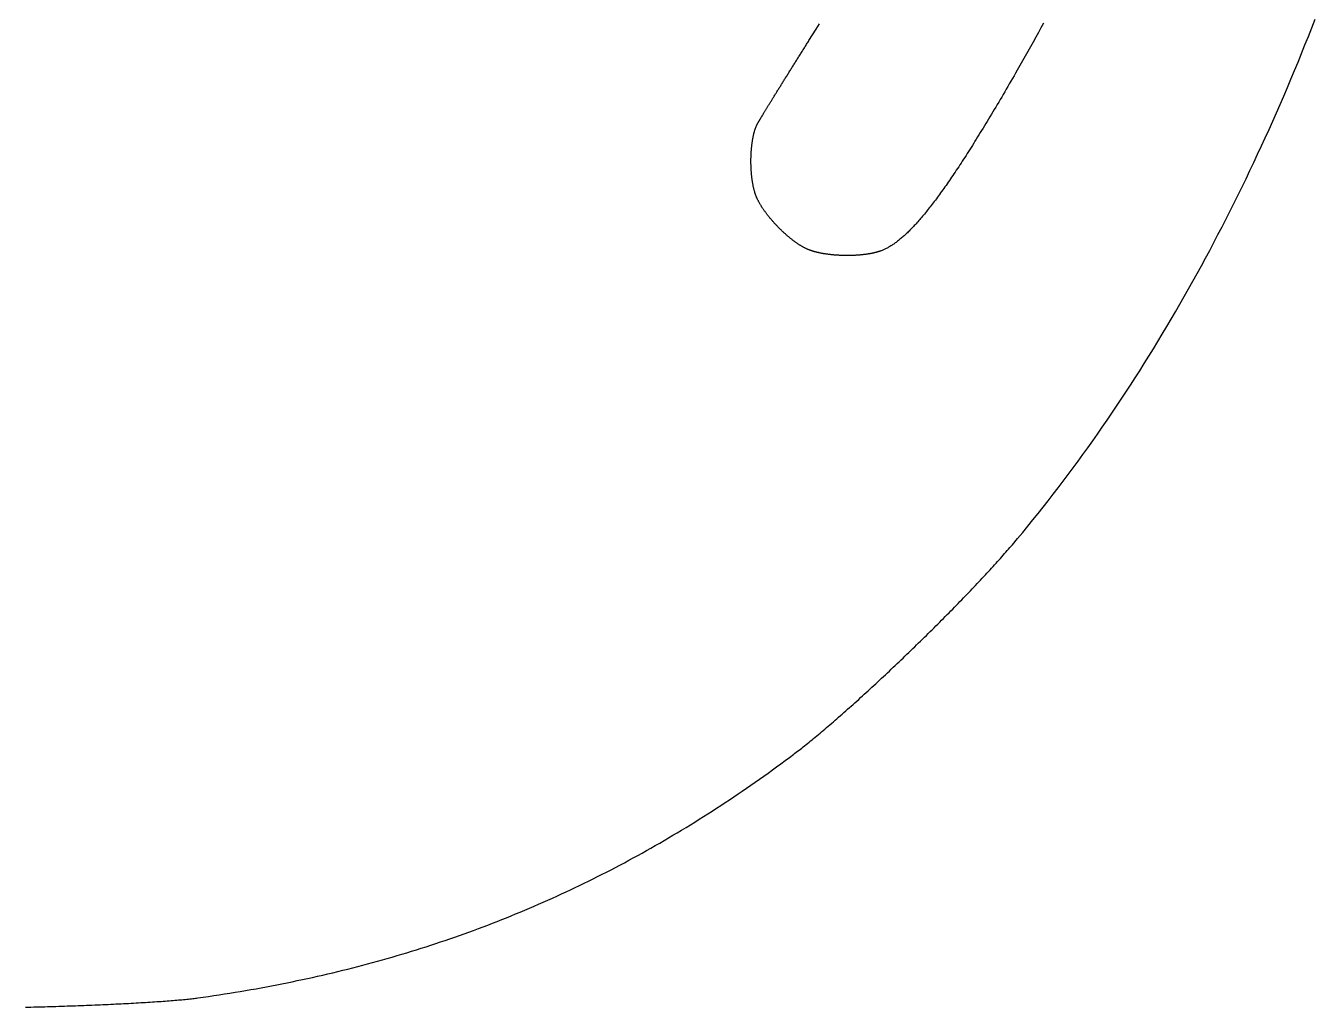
# Model space of a CAD drawing. Extents: x 0 to 527, y 0 to 420.
# Drawn here: x 504.1 to 511, y 21.27 to 26.53 of the extents above; entities that cross this region are included whole.
import ezdxf

# ---------------------------------------------------------------- set-up
doc = ezdxf.new("R2010")
doc.units = 0
doc.layers.get('0').update_dxf_attribs({"linetype": 'CONTINUOUS'})
doc.layers.add('LAYER_1', color=7, linetype='CONTINUOUS')

# ---------------------------------------------------------------- blocks, each defined once
blk = doc.blocks.new('LOGO')
at = {"layer": 'LAYER_1', "color": 5}
for points in [[(240.07, 69.8954, 0), (240.274, 70.2188, 0), (240.476, 70.5427, 0), (240.677, 70.8672, 0)], [(253.597, 70.8968, 0), (253.45, 70.6251, 0), (253.301, 70.3535, 0), (253.152, 70.082, 0), (253.001, 69.8107, 0), (252.85, 69.5394, 0), (252.698, 69.2682, 0), (252.546, 68.9971, 0), (252.392, 68.7261, 0), (252.238, 68.4553, 0), (252.083, 68.1845, 0)], [(251.8, 40.8265, 0), (252.1, 41.1815, 0), (252.398, 41.539, 0), (252.695, 41.8991, 0), (252.991, 42.2617, 0), (253.285, 42.6269, 0), (253.578, 42.9946, 0), (253.87, 43.3649, 0), (254.16, 43.7377, 0), (254.449, 44.1129, 0), (254.737, 44.4906, 0), (255.023, 44.8708, 0), (255.308, 45.2535, 0), (255.591, 45.6385, 0), (255.873, 46.026, 0), (256.154, 46.4159, 0), (256.433, 46.8082, 0), (256.711, 47.2029, 0), (256.988, 47.5999, 0), (257.263, 47.9992, 0), (257.536, 48.4009, 0), (257.808, 48.8049, 0), (258.079, 49.2112, 0), (258.349, 49.6198, 0), (258.616, 50.0307, 0), (258.883, 50.4438, 0), (259.148, 50.8592, 0), (259.411, 51.2768, 0), (259.673, 51.6966, 0), (259.934, 52.1186, 0), (260.193, 52.5428, 0), (260.451, 52.9692, 0), (260.707, 53.3977, 0), (260.961, 53.8284, 0), (261.214, 54.2612, 0), (261.466, 54.6961, 0), (261.716, 55.1331, 0), (261.964, 55.5721, 0), (262.211, 56.0133, 0), (262.457, 56.4565, 0), (262.701, 56.9017, 0), (262.943, 57.349, 0), (263.184, 57.7983, 0), (263.423, 58.2495, 0), (263.661, 58.7028, 0), (263.897, 59.158, 0), (264.131, 59.6152, 0), (264.364, 60.0743, 0), (264.596, 60.5353, 0), (264.825, 60.9982, 0), (265.053, 61.4631, 0), (265.28, 61.9298, 0), (265.505, 62.3983, 0), (265.728, 62.8688, 0), (265.95, 63.341, 0), (266.17, 63.8151, 0), (266.388, 64.291, 0), (266.605, 64.7686, 0), (266.82, 65.2481, 0), (267.033, 65.7293, 0), (267.245, 66.2123, 0), (267.455, 66.697, 0), (267.663, 67.1834, 0), (267.87, 67.6715, 0), (268.075, 68.1613, 0), (268.278, 68.6527, 0), (268.48, 69.1459, 0), (268.68, 69.6407, 0), (268.878, 70.1371, 0), (269.074, 70.6351, 0), (269.269, 71.1347, 0)], [(237.098, 65.0976, 0), (237.104, 65.1071, 0), (237.109, 65.1173, 0), (237.115, 65.1281, 0), (237.122, 65.1395, 0), (237.129, 65.1516, 0), (237.136, 65.1643, 0), (237.143, 65.1777, 0), (237.151, 65.1916, 0), (237.16, 65.2062, 0), (237.169, 65.2214, 0), (237.178, 65.2372, 0), (237.188, 65.2537, 0), (237.198, 65.2707, 0), (237.208, 65.2883, 0), (237.219, 65.3065, 0), (237.23, 65.3253, 0), (237.241, 65.3446, 0), (237.253, 65.3646, 0), (237.266, 65.3851, 0), (237.278, 65.4062, 0), (237.291, 65.4278, 0), (237.304, 65.45, 0), (237.318, 65.4728, 0), (237.332, 65.496, 0), (237.346, 65.5199, 0), (237.361, 65.5442, 0), (237.376, 65.5691, 0), (237.391, 65.5946, 0), (237.407, 65.6205, 0), (237.423, 65.647, 0), (237.44, 65.6739, 0), (237.456, 65.7014, 0), (237.473, 65.7294, 0), (237.491, 65.7579, 0), (237.508, 65.7868, 0), (237.526, 65.8163, 0), (237.544, 65.8462, 0), (237.563, 65.8766, 0), (237.582, 65.9075, 0), (237.601, 65.9389, 0), (237.621, 65.9707, 0), (237.64, 66.003, 0), (237.66, 66.0357, 0), (237.681, 66.0689, 0), (237.701, 66.1025, 0), (237.722, 66.1365, 0), (237.743, 66.171, 0), (237.765, 66.2059, 0), (237.787, 66.2412, 0), (237.809, 66.277, 0), (237.831, 66.3132, 0), (237.853, 66.3497, 0), (237.876, 66.3867, 0), (237.899, 66.4241, 0), (237.923, 66.4618, 0), (237.946, 66.5, 0), (237.97, 66.5385, 0), (237.994, 66.5775, 0), (238.018, 66.6167, 0), (238.043, 66.6564, 0), (238.068, 66.6964, 0), (238.093, 66.7368, 0), (238.118, 66.7775, 0), (238.143, 66.8186, 0), (238.169, 66.86, 0), (238.195, 66.9018, 0), (238.221, 66.9439, 0), (238.247, 66.9863, 0), (238.274, 67.0291, 0), (238.301, 67.0722, 0), (238.327, 67.1156, 0), (238.355, 67.1593, 0), (238.382, 67.2033, 0), (238.41, 67.2476, 0), (238.437, 67.2922, 0), (238.465, 67.337, 0), (238.493, 67.3822, 0), (238.522, 67.4277, 0), (238.55, 67.4734, 0), (238.579, 67.5194, 0), (238.608, 67.5657, 0), (238.637, 67.6122, 0), (238.666, 67.659, 0), (238.695, 67.706, 0), (238.725, 67.7533, 0), (238.754, 67.8008, 0), (238.784, 67.8485, 0), (238.814, 67.8965, 0), (238.844, 67.9447, 0), (238.875, 67.9931, 0), (238.905, 68.0418, 0), (238.936, 68.0906, 0), (238.966, 68.1397, 0), (238.997, 68.189, 0), (239.028, 68.2384, 0), (239.059, 68.2881, 0), (239.09, 68.3379, 0), (239.122, 68.3879, 0), (239.153, 68.4381, 0), (239.185, 68.4885, 0), (239.216, 68.539, 0), (239.248, 68.5897, 0), (239.28, 68.6406, 0), (239.312, 68.6916, 0), (239.344, 68.7427, 0), (239.377, 68.794, 0), (239.409, 68.8455, 0), (239.441, 68.897, 0), (239.474, 68.9487, 0), (239.506, 69.0005, 0), (239.539, 69.0525, 0), (239.572, 69.1045, 0), (239.605, 69.1567, 0), (239.637, 69.2089, 0), (239.67, 69.2613, 0), (239.703, 69.3137, 0), (239.737, 69.3663, 0), (239.77, 69.4189, 0), (239.803, 69.4716, 0), (239.836, 69.5244, 0), (239.87, 69.5772, 0), (239.903, 69.6301, 0), (239.936, 69.6831, 0), (239.97, 69.7361, 0), (240.003, 69.7892, 0), (240.037, 69.8423, 0), (240.07, 69.8954, 0)], [(252.083, 68.1845, 0), (251.99, 68.0235, 0), (251.898, 67.864, 0), (251.807, 67.7059, 0), (251.716, 67.5493, 0), (251.626, 67.3941, 0), (251.537, 67.2403, 0), (251.448, 67.088, 0), (251.36, 66.9372, 0), (251.272, 66.7877, 0), (251.185, 66.6397, 0), (251.099, 66.493, 0), (251.013, 66.3478, 0), (250.928, 66.204, 0), (250.843, 66.0616, 0), (250.759, 65.9206, 0), (250.676, 65.7809, 0), (250.593, 65.6427, 0), (250.511, 65.5058, 0), (250.43, 65.3703, 0), (250.349, 65.2362, 0), (250.268, 65.1035, 0), (250.188, 64.9721, 0), (250.109, 64.842, 0), (250.03, 64.7133, 0), (249.952, 64.586, 0), (249.874, 64.46, 0), (249.797, 64.3353, 0), (249.721, 64.212, 0), (249.645, 64.09, 0), (249.569, 63.9693, 0), (249.494, 63.8499, 0), (249.42, 63.7318, 0), (249.346, 63.6151, 0), (249.273, 63.4996, 0), (249.2, 63.3854, 0), (249.128, 63.2726, 0), (249.056, 63.161, 0), (248.985, 63.0507, 0), (248.914, 62.9417, 0), (248.844, 62.8339, 0), (248.774, 62.7274, 0), (248.705, 62.6222, 0), (248.636, 62.5183, 0), (248.568, 62.4155, 0), (248.5, 62.3141, 0), (248.432, 62.2139, 0), (248.366, 62.1149, 0), (248.299, 62.0171, 0), (248.233, 61.9206, 0), (248.168, 61.8253, 0), (248.103, 61.7313, 0), (248.038, 61.6384, 0), (247.974, 61.5467, 0), (247.911, 61.4563, 0), (247.848, 61.367, 0), (247.785, 61.279, 0), (247.723, 61.1921, 0), (247.661, 61.1064, 0), (247.6, 61.0219, 0), (247.539, 60.9386, 0), (247.478, 60.8565, 0), (247.418, 60.7755, 0), (247.358, 60.6956, 0), (247.299, 60.617, 0), (247.24, 60.5394, 0), (247.182, 60.4631, 0), (247.124, 60.3878, 0), (247.066, 60.3137, 0), (247.009, 60.2408, 0), (246.952, 60.1689, 0), (246.895, 60.0982, 0), (246.839, 60.0286, 0), (246.784, 59.9601, 0), (246.728, 59.8927, 0), (246.673, 59.8264, 0), (246.619, 59.7612, 0), (246.565, 59.6972, 0), (246.511, 59.6341, 0), (246.457, 59.5722, 0), (246.404, 59.5114, 0), (246.351, 59.4516, 0), (246.299, 59.3929, 0), (246.247, 59.3352, 0), (246.195, 59.2787, 0), (246.144, 59.2231, 0), (246.093, 59.1686, 0), (246.042, 59.1152, 0), (245.991, 59.0628, 0), (245.941, 59.0114, 0), (245.892, 58.9611, 0), (245.842, 58.9118, 0), (245.793, 58.8635, 0), (245.744, 58.8162, 0), (245.696, 58.7699, 0), (245.647, 58.7247, 0), (245.6, 58.6804, 0), (245.552, 58.6371, 0), (245.505, 58.5949, 0), (245.458, 58.5536, 0), (245.411, 58.5132, 0), (245.364, 58.4739, 0), (245.318, 58.4355, 0), (245.272, 58.3981, 0), (245.227, 58.3617, 0), (245.181, 58.3262, 0), (245.136, 58.2917, 0), (245.091, 58.2581, 0), (245.046, 58.2254, 0), (245.002, 58.1937, 0), (244.958, 58.1629, 0), (244.914, 58.1331, 0), (244.87, 58.1042, 0), (244.827, 58.0761, 0), (244.784, 58.049, 0), (244.741, 58.0228, 0), (244.698, 57.9976, 0), (244.656, 57.9732, 0), (244.613, 57.9497, 0), (244.571, 57.927, 0), (244.53, 57.9053, 0), (244.488, 57.8845, 0), (244.446, 57.8645, 0), (244.405, 57.8454, 0), (244.364, 57.8271, 0), (244.323, 57.8097, 0), (244.283, 57.7932, 0), (244.242, 57.7775, 0)], [(237.01, 60.9525, 0), (237, 60.9789, 0), (236.991, 61.0057, 0), (236.981, 61.0328, 0), (236.972, 61.0604, 0), (236.963, 61.0883, 0), (236.954, 61.1166, 0), (236.945, 61.1453, 0), (236.937, 61.1743, 0), (236.928, 61.2036, 0), (236.92, 61.2333, 0), (236.912, 61.2634, 0), (236.904, 61.2937, 0), (236.896, 61.3244, 0), (236.889, 61.3554, 0), (236.881, 61.3867, 0), (236.874, 61.4182, 0), (236.867, 61.4501, 0), (236.86, 61.4823, 0), (236.854, 61.5147, 0), (236.847, 61.5474, 0), (236.841, 61.5804, 0), (236.834, 61.6136, 0), (236.828, 61.6471, 0), (236.823, 61.6808, 0), (236.817, 61.7147, 0), (236.811, 61.7489, 0), (236.806, 61.7832, 0), (236.801, 61.8178, 0), (236.796, 61.8526, 0), (236.791, 61.8876, 0), (236.786, 61.9228, 0), (236.782, 61.9582, 0), (236.778, 61.9937, 0), (236.773, 62.0294, 0), (236.769, 62.0653, 0), (236.766, 62.1013, 0), (236.762, 62.1375, 0), (236.758, 62.1738, 0), (236.755, 62.2102, 0), (236.752, 62.2468, 0), (236.749, 62.2835, 0), (236.746, 62.3203, 0), (236.743, 62.3572, 0), (236.741, 62.3942, 0), (236.739, 62.4313, 0), (236.736, 62.4684, 0), (236.734, 62.5057, 0), (236.733, 62.543, 0), (236.731, 62.5804, 0), (236.729, 62.6178, 0), (236.728, 62.6553, 0), (236.727, 62.6928, 0), (236.726, 62.7304, 0), (236.725, 62.7679, 0), (236.724, 62.8055, 0), (236.724, 62.8431, 0), (236.723, 62.8808, 0), (236.723, 62.9184, 0), (236.723, 62.956, 0), (236.723, 62.9935, 0), (236.724, 63.0311, 0), (236.724, 63.0686, 0), (236.725, 63.1061, 0), (236.726, 63.1435, 0), (236.726, 63.1809, 0), (236.728, 63.2182, 0), (236.729, 63.2555, 0), (236.73, 63.2927, 0), (236.732, 63.3298, 0), (236.734, 63.3668, 0), (236.736, 63.4037, 0), (236.738, 63.4405, 0), (236.74, 63.4772, 0), (236.742, 63.5138, 0), (236.745, 63.5503, 0), (236.748, 63.5866, 0), (236.751, 63.6228, 0), (236.754, 63.6589, 0), (236.757, 63.6947, 0), (236.76, 63.7305, 0), (236.764, 63.766, 0), (236.768, 63.8014, 0), (236.771, 63.8366, 0), (236.775, 63.8717, 0), (236.78, 63.9065, 0), (236.784, 63.9411, 0), (236.789, 63.9755, 0), (236.793, 64.0097, 0), (236.798, 64.0437, 0), (236.803, 64.0774, 0), (236.808, 64.1109, 0), (236.813, 64.1442, 0), (236.819, 64.1772, 0), (236.825, 64.2099, 0), (236.83, 64.2424, 0), (236.836, 64.2746, 0), (236.842, 64.3065, 0), (236.849, 64.3381, 0), (236.855, 64.3695, 0), (236.862, 64.4005, 0), (236.868, 64.4312, 0), (236.875, 64.4616, 0), (236.882, 64.4917, 0), (236.89, 64.5214, 0), (236.897, 64.5509, 0), (236.904, 64.5799, 0), (236.912, 64.6086, 0), (236.92, 64.637, 0), (236.928, 64.6649, 0), (236.936, 64.6926, 0), (236.944, 64.7198, 0), (236.953, 64.7466, 0), (236.961, 64.7731, 0), (236.97, 64.7991, 0), (236.979, 64.8247, 0), (236.988, 64.8499, 0), (236.997, 64.8747, 0), (237.007, 64.8991, 0), (237.016, 64.923, 0), (237.026, 64.9464, 0), (237.036, 64.9695, 0), (237.046, 64.992, 0), (237.056, 65.0141, 0), (237.066, 65.0357, 0), (237.077, 65.0569, 0), (237.088, 65.0775, 0), (237.098, 65.0976, 0)], [(239.956, 57.8745, 0), (239.931, 57.886, 0), (239.905, 57.8978, 0), (239.88, 57.91, 0), (239.854, 57.9226, 0), (239.828, 57.9356, 0), (239.803, 57.949, 0), (239.776, 57.9628, 0), (239.75, 57.9769, 0), (239.724, 57.9914, 0), (239.698, 58.0062, 0), (239.671, 58.0214, 0), (239.644, 58.037, 0), (239.618, 58.0529, 0), (239.591, 58.0692, 0), (239.564, 58.0857, 0), (239.537, 58.1027, 0), (239.51, 58.1199, 0), (239.483, 58.1375, 0), (239.455, 58.1554, 0), (239.428, 58.1736, 0), (239.401, 58.1921, 0), (239.373, 58.2109, 0), (239.346, 58.23, 0), (239.318, 58.2494, 0), (239.29, 58.2691, 0), (239.263, 58.2891, 0), (239.235, 58.3094, 0), (239.207, 58.3299, 0), (239.179, 58.3507, 0), (239.151, 58.3718, 0), (239.124, 58.3931, 0), (239.096, 58.4147, 0), (239.068, 58.4366, 0), (239.04, 58.4587, 0), (239.012, 58.481, 0), (238.984, 58.5036, 0), (238.956, 58.5265, 0), (238.928, 58.5495, 0), (238.9, 58.5728, 0), (238.872, 58.5963, 0), (238.844, 58.62, 0), (238.817, 58.6439, 0), (238.789, 58.668, 0), (238.761, 58.6924, 0), (238.733, 58.7169, 0), (238.706, 58.7416, 0), (238.678, 58.7665, 0), (238.65, 58.7916, 0), (238.623, 58.8169, 0), (238.595, 58.8423, 0), (238.568, 58.8679, 0), (238.54, 58.8937, 0), (238.513, 58.9196, 0), (238.486, 58.9457, 0), (238.459, 58.972, 0), (238.432, 58.9984, 0), (238.405, 59.0249, 0), (238.378, 59.0515, 0), (238.351, 59.0783, 0), (238.325, 59.1053, 0), (238.298, 59.1323, 0), (238.272, 59.1595, 0), (238.245, 59.1867, 0), (238.219, 59.2141, 0), (238.193, 59.2416, 0), (238.167, 59.2692, 0), (238.141, 59.2968, 0), (238.116, 59.3246, 0), (238.09, 59.3525, 0), (238.065, 59.3804, 0), (238.039, 59.4084, 0), (238.014, 59.4365, 0), (237.99, 59.4646, 0), (237.965, 59.4928, 0), (237.94, 59.5211, 0), (237.916, 59.5494, 0), (237.892, 59.5777, 0), (237.868, 59.6061, 0), (237.844, 59.6346, 0), (237.82, 59.6631, 0), (237.797, 59.6916, 0), (237.774, 59.7201, 0), (237.751, 59.7486, 0), (237.728, 59.7772, 0), (237.705, 59.8058, 0), (237.683, 59.8343, 0), (237.661, 59.8629, 0), (237.639, 59.8915, 0), (237.617, 59.92, 0), (237.596, 59.9486, 0), (237.574, 59.9771, 0), (237.553, 60.0056, 0), (237.533, 60.0341, 0), (237.512, 60.0625, 0), (237.492, 60.0909, 0), (237.472, 60.1193, 0), (237.452, 60.1476, 0), (237.433, 60.1759, 0), (237.414, 60.2041, 0), (237.395, 60.2323, 0), (237.377, 60.2604, 0), (237.358, 60.2884, 0), (237.34, 60.3163, 0), (237.323, 60.3442, 0), (237.305, 60.372, 0), (237.288, 60.3997, 0), (237.272, 60.4273, 0), (237.255, 60.4548, 0), (237.239, 60.4822, 0), (237.223, 60.5095, 0), (237.208, 60.5366, 0), (237.193, 60.5637, 0), (237.178, 60.5906, 0), (237.164, 60.6175, 0), (237.15, 60.6442, 0), (237.136, 60.6707, 0), (237.123, 60.6971, 0), (237.11, 60.7234, 0), (237.097, 60.7495, 0), (237.085, 60.7755, 0), (237.073, 60.8013, 0), (237.062, 60.8269, 0), (237.051, 60.8524, 0), (237.04, 60.8777, 0), (237.03, 60.9028, 0), (237.02, 60.9278, 0), (237.01, 60.9525, 0)], [(244.242, 57.7775, 0), (244.216, 57.7679, 0), (244.19, 57.7585, 0), (244.163, 57.7492, 0), (244.136, 57.7401, 0), (244.109, 57.7312, 0), (244.081, 57.7225, 0), (244.053, 57.7139, 0), (244.025, 57.7055, 0), (243.996, 57.6972, 0), (243.967, 57.6892, 0), (243.937, 57.6813, 0), (243.907, 57.6735, 0), (243.877, 57.6659, 0), (243.847, 57.6585, 0), (243.816, 57.6513, 0), (243.785, 57.6443, 0), (243.753, 57.6374, 0), (243.721, 57.6306, 0), (243.689, 57.6241, 0), (243.657, 57.6177, 0), (243.625, 57.6115, 0), (243.592, 57.6054, 0), (243.559, 57.5995, 0), (243.525, 57.5938, 0), (243.492, 57.5882, 0), (243.458, 57.5828, 0), (243.424, 57.5776, 0), (243.39, 57.5726, 0), (243.355, 57.5677, 0), (243.32, 57.563, 0), (243.285, 57.5584, 0), (243.25, 57.554, 0), (243.215, 57.5498, 0), (243.179, 57.5457, 0), (243.144, 57.5418, 0), (243.108, 57.5381, 0), (243.072, 57.5345, 0), (243.035, 57.5311, 0), (242.999, 57.5279, 0), (242.963, 57.5248, 0), (242.926, 57.5219, 0), (242.889, 57.5192, 0), (242.852, 57.5166, 0), (242.815, 57.5142, 0), (242.778, 57.512, 0), (242.741, 57.5099, 0), (242.703, 57.508, 0), (242.666, 57.5062, 0), (242.628, 57.5046, 0), (242.591, 57.5032, 0), (242.553, 57.5019, 0), (242.515, 57.5008, 0), (242.477, 57.4999, 0), (242.439, 57.4991, 0), (242.401, 57.4985, 0), (242.363, 57.4981, 0), (242.325, 57.4978, 0), (242.287, 57.4977, 0), (242.249, 57.4977, 0), (242.211, 57.4979, 0), (242.173, 57.4983, 0), (242.134, 57.4988, 0), (242.096, 57.4995, 0), (242.058, 57.5004, 0), (242.02, 57.5014, 0), (241.982, 57.5026, 0), (241.944, 57.5039, 0), (241.906, 57.5054, 0), (241.868, 57.507, 0), (241.83, 57.5089, 0), (241.792, 57.5108, 0), (241.754, 57.513, 0), (241.716, 57.5153, 0), (241.678, 57.5178, 0), (241.641, 57.5204, 0), (241.603, 57.5232, 0), (241.566, 57.5261, 0), (241.528, 57.5292, 0), (241.491, 57.5325, 0), (241.454, 57.5359, 0), (241.417, 57.5395, 0), (241.38, 57.5432, 0), (241.343, 57.5471, 0), (241.307, 57.5512, 0), (241.27, 57.5554, 0), (241.234, 57.5598, 0), (241.198, 57.5643, 0), (241.162, 57.569, 0), (241.126, 57.5739, 0), (241.09, 57.5789, 0), (241.055, 57.5841, 0), (241.019, 57.5894, 0), (240.984, 57.5949, 0), (240.949, 57.6005, 0), (240.915, 57.6063, 0), (240.88, 57.6123, 0), (240.846, 57.6184, 0), (240.812, 57.6247, 0), (240.778, 57.6311, 0), (240.745, 57.6377, 0), (240.712, 57.6444, 0), (240.679, 57.6513, 0), (240.646, 57.6584, 0), (240.613, 57.6656, 0), (240.581, 57.673, 0), (240.549, 57.6805, 0), (240.518, 57.6882, 0), (240.486, 57.6961, 0), (240.455, 57.7041, 0), (240.424, 57.7122, 0), (240.394, 57.7205, 0), (240.364, 57.729, 0), (240.334, 57.7376, 0), (240.305, 57.7464, 0), (240.276, 57.7553, 0), (240.247, 57.7644, 0), (240.219, 57.7736, 0), (240.191, 57.783, 0), (240.163, 57.7926, 0), (240.136, 57.8023, 0), (240.109, 57.8121, 0), (240.082, 57.8222, 0), (240.056, 57.8323, 0), (240.03, 57.8426, 0), (240.005, 57.8531, 0), (239.98, 57.8637, 0), (239.956, 57.8745, 0)], [(239.189, 28.7439, 0), (239.263, 28.8002, 0), (239.339, 28.8579, 0), (239.417, 28.917, 0), (239.495, 28.9775, 0), (239.575, 29.0393, 0), (239.655, 29.1025, 0), (239.737, 29.167, 0), (239.82, 29.2327, 0), (239.904, 29.2998, 0), (239.989, 29.3681, 0), (240.075, 29.4377, 0), (240.163, 29.5085, 0), (240.251, 29.5805, 0), (240.34, 29.6537, 0), (240.43, 29.728, 0), (240.521, 29.8035, 0), (240.613, 29.8801, 0), (240.706, 29.9578, 0), (240.8, 30.0366, 0), (240.894, 30.1165, 0), (240.99, 30.1974, 0), (241.086, 30.2794, 0), (241.183, 30.3624, 0), (241.281, 30.4463, 0), (241.379, 30.5313, 0), (241.479, 30.6172, 0), (241.579, 30.704, 0), (241.68, 30.7918, 0), (241.781, 30.8804, 0), (241.883, 30.9699, 0), (241.986, 31.0603, 0), (242.089, 31.1515, 0), (242.193, 31.2436, 0), (242.298, 31.3364, 0), (242.403, 31.43, 0), (242.509, 31.5244, 0), (242.615, 31.6195, 0), (242.722, 31.7154, 0), (242.829, 31.812, 0), (242.936, 31.9092, 0), (243.044, 32.0071, 0), (243.153, 32.1057, 0), (243.262, 32.2049, 0), (243.371, 32.3047, 0), (243.481, 32.4051, 0), (243.591, 32.5061, 0), (243.701, 32.6076, 0), (243.812, 32.7096, 0), (243.923, 32.8122, 0), (244.034, 32.9153, 0), (244.145, 33.0188, 0), (244.257, 33.1228, 0), (244.369, 33.2272, 0), (244.481, 33.3321, 0), (244.593, 33.4374, 0), (244.705, 33.543, 0), (244.817, 33.649, 0), (244.93, 33.7553, 0), (245.043, 33.862, 0), (245.155, 33.969, 0), (245.268, 34.0762, 0), (245.381, 34.1837, 0), (245.493, 34.2915, 0), (245.606, 34.3995, 0), (245.719, 34.5077, 0), (245.832, 34.6161, 0), (245.944, 34.7246, 0), (246.057, 34.8334, 0), (246.169, 34.9422, 0), (246.281, 35.0512, 0), (246.393, 35.1602, 0), (246.505, 35.2693, 0), (246.617, 35.3785, 0), (246.728, 35.4877, 0), (246.839, 35.597, 0), (246.95, 35.7062, 0), (247.061, 35.8154, 0), (247.171, 35.9246, 0), (247.281, 36.0337, 0), (247.391, 36.1427, 0), (247.501, 36.2517, 0), (247.61, 36.3605, 0), (247.718, 36.4692, 0), (247.826, 36.5777, 0), (247.934, 36.6861, 0), (248.041, 36.7942, 0), (248.148, 36.9022, 0), (248.254, 37.0099, 0), (248.36, 37.1174, 0), (248.466, 37.2246, 0), (248.57, 37.3315, 0), (248.674, 37.4381, 0), (248.778, 37.5444, 0), (248.881, 37.6503, 0), (248.983, 37.7558, 0), (249.085, 37.861, 0), (249.186, 37.9658, 0), (249.286, 38.0702, 0), (249.385, 38.1741, 0), (249.484, 38.2775, 0), (249.582, 38.3805, 0), (249.68, 38.483, 0), (249.776, 38.5849, 0), (249.872, 38.6863, 0), (249.966, 38.7872, 0), (250.06, 38.8875, 0), (250.154, 38.9872, 0), (250.246, 39.0862, 0), (250.337, 39.1847, 0), (250.427, 39.2825, 0), (250.517, 39.3796, 0), (250.605, 39.476, 0), (250.692, 39.5717, 0), (250.779, 39.6667, 0), (250.864, 39.7609, 0), (250.948, 39.8544, 0), (251.032, 39.9471, 0), (251.114, 40.039, 0), (251.195, 40.13, 0), (251.275, 40.2203, 0), (251.353, 40.3096, 0), (251.431, 40.3981, 0), (251.507, 40.4857, 0), (251.582, 40.5723, 0), (251.656, 40.658, 0), (251.729, 40.7428, 0), (251.8, 40.8265, 0)], [(204.819, 14.6945, 0), (205.128, 14.738, 0), (205.437, 14.7825, 0), (205.744, 14.8279, 0), (206.051, 14.8743, 0), (206.357, 14.9217, 0), (206.662, 14.9701, 0), (206.966, 15.0194, 0), (207.27, 15.0698, 0), (207.573, 15.1211, 0), (207.875, 15.1734, 0), (208.176, 15.2268, 0), (208.476, 15.2811, 0), (208.776, 15.3364, 0), (209.075, 15.3927, 0), (209.373, 15.4501, 0), (209.67, 15.5084, 0), (209.966, 15.5677, 0), (210.262, 15.6281, 0), (210.557, 15.6894, 0), (210.851, 15.7518, 0), (211.145, 15.8152, 0), (211.438, 15.8796, 0), (211.73, 15.945, 0), (212.021, 16.0115, 0), (212.312, 16.079, 0), (212.602, 16.1475, 0), (212.891, 16.217, 0), (213.18, 16.2876, 0), (213.468, 16.3592, 0), (213.755, 16.4318, 0), (214.042, 16.5055, 0), (214.327, 16.5802, 0), (214.613, 16.6559, 0), (214.897, 16.7327, 0), (215.181, 16.8106, 0), (215.464, 16.8895, 0), (215.747, 16.9694, 0), (216.029, 17.0504, 0), (216.31, 17.1325, 0), (216.591, 17.2156, 0), (216.871, 17.2997, 0), (217.15, 17.385, 0), (217.429, 17.4713, 0), (217.707, 17.5586, 0), (217.985, 17.6471, 0), (218.261, 17.7366, 0), (218.538, 17.8272, 0), (218.814, 17.9188, 0), (219.089, 18.0116, 0), (219.363, 18.1054, 0), (219.637, 18.2003, 0), (219.911, 18.2962, 0), (220.184, 18.3933, 0), (220.456, 18.4914, 0), (220.728, 18.5907, 0), (220.999, 18.691, 0), (221.27, 18.7925, 0), (221.54, 18.895, 0), (221.81, 18.9986, 0), (222.079, 19.1033, 0), (222.347, 19.2092, 0), (222.616, 19.3161, 0), (222.883, 19.4241, 0), (223.15, 19.5333, 0), (223.417, 19.6436, 0), (223.683, 19.7549, 0), (223.948, 19.8674, 0), (224.213, 19.9811, 0), (224.478, 20.0958, 0), (224.742, 20.2117, 0), (225.006, 20.3287, 0), (225.269, 20.4468, 0), (225.532, 20.566, 0), (225.794, 20.6864, 0), (226.056, 20.8079, 0), (226.317, 20.9306, 0), (226.578, 21.0543, 0), (226.839, 21.1793, 0), (227.099, 21.3053, 0), (227.359, 21.4326, 0), (227.618, 21.5609, 0), (227.877, 21.6904, 0), (228.135, 21.8211, 0), (228.393, 21.9529, 0), (228.651, 22.0859, 0), (228.908, 22.22, 0), (229.165, 22.3553, 0), (229.422, 22.4918, 0), (229.678, 22.6294, 0), (229.934, 22.7682, 0), (230.189, 22.9082, 0), (230.444, 23.0493, 0), (230.699, 23.1916, 0), (230.953, 23.3351, 0), (231.207, 23.4797, 0), (231.461, 23.6256, 0), (231.715, 23.7726, 0), (231.968, 23.9208, 0), (232.22, 24.0702, 0), (232.473, 24.2208, 0), (232.725, 24.3725, 0), (232.977, 24.5255, 0), (233.228, 24.6797, 0), (233.479, 24.835, 0), (233.73, 24.9916, 0), (233.981, 25.1494, 0), (234.231, 25.3083, 0), (234.481, 25.4685, 0), (234.731, 25.6299, 0), (234.981, 25.7925, 0), (235.23, 25.9563, 0), (235.479, 26.1213, 0), (235.728, 26.2875, 0), (235.977, 26.455, 0), (236.225, 26.6237, 0), (236.473, 26.7936, 0), (236.721, 26.9647, 0), (236.968, 27.137, 0), (237.216, 27.3106, 0), (237.463, 27.4855, 0), (237.71, 27.6615, 0), (237.957, 27.8388, 0), (238.204, 28.0173, 0), (238.45, 28.1971, 0), (238.696, 28.3781, 0), (238.943, 28.5604, 0), (239.189, 28.7439, 0)], [(194.873, 14.159, 0), (195.031, 14.1628, 0), (195.191, 14.1667, 0), (195.35, 14.1707, 0), (195.51, 14.1749, 0), (195.671, 14.1792, 0), (195.831, 14.1836, 0), (195.992, 14.1881, 0), (196.153, 14.1928, 0), (196.314, 14.1976, 0), (196.475, 14.2024, 0), (196.636, 14.2075, 0), (196.797, 14.2126, 0), (196.959, 14.2178, 0), (197.12, 14.2232, 0), (197.28, 14.2286, 0), (197.441, 14.2342, 0), (197.601, 14.2399, 0), (197.761, 14.2457, 0), (197.921, 14.2515, 0), (198.08, 14.2575, 0), (198.239, 14.2636, 0), (198.398, 14.2698, 0), (198.556, 14.2761, 0), (198.713, 14.2825, 0), (198.87, 14.289, 0), (199.026, 14.2956, 0), (199.181, 14.3023, 0), (199.335, 14.309, 0), (199.489, 14.3159, 0), (199.642, 14.3228, 0), (199.794, 14.3299, 0), (199.945, 14.337, 0), (200.095, 14.3442, 0), (200.244, 14.3515, 0), (200.392, 14.3589, 0), (200.539, 14.3663, 0), (200.684, 14.3738, 0), (200.829, 14.3815, 0), (200.972, 14.3891, 0), (201.114, 14.3969, 0), (201.254, 14.4047, 0), (201.393, 14.4126, 0), (201.531, 14.4206, 0), (201.667, 14.4286, 0), (201.801, 14.4367, 0), (201.934, 14.4449, 0), (202.065, 14.4532, 0), (202.195, 14.4615, 0), (202.323, 14.4698, 0), (202.449, 14.4782, 0), (202.573, 14.4867, 0), (202.695, 14.4953, 0), (202.816, 14.5039, 0), (202.934, 14.5125, 0), (203.051, 14.5212, 0), (203.165, 14.53, 0), (203.277, 14.5388, 0), (203.388, 14.5476, 0), (203.495, 14.5565, 0), (203.601, 14.5654, 0), (203.705, 14.5744, 0), (203.806, 14.5834, 0), (203.904, 14.5925, 0), (204.001, 14.6016, 0), (204.094, 14.6108, 0), (204.186, 14.6199, 0), (204.274, 14.6292, 0), (204.36, 14.6384, 0), (204.444, 14.6477, 0), (204.524, 14.657, 0), (204.602, 14.6663, 0), (204.677, 14.6757, 0), (204.75, 14.6851, 0), (204.819, 14.6945, 0)]]:
    blk.add_polyline3d(points, dxfattribs=at)

msp = doc.modelspace()

# ---------------------------------------------------------------- block references
at = {"color": 5, "xscale": 0.0928071272272585, "yscale": 0.0928071272272585, "zscale": 0.0928071272272585}
msp.add_blockref('LOGO', (486.0137, 19.9606), dxfattribs=at)

doc.saveas('drawing.dxf')
